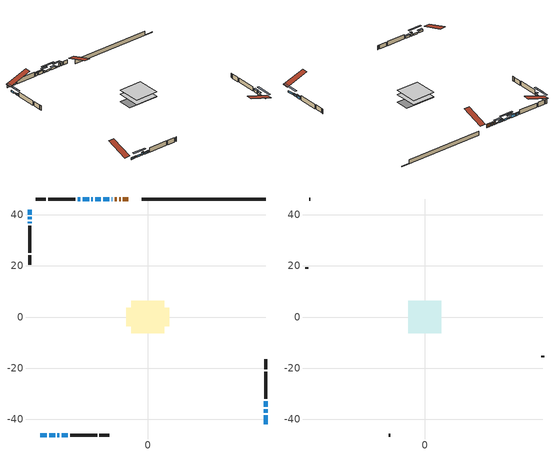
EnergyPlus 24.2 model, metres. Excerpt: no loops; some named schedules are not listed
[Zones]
conditioned space
 floor outside (Floor1 construction): -0.72,-0.72 -0.72,0.72 0.72,0.72 0.72,-0.72 z0.27
 floor outside (Floor2 construction): -2.9,-2.9 -2.9,2.9 2.9,2.9 2.9,-2.9 z0.27
 floor adiabatic (AdiabaticFloorConstruction): -6.38,-6.38 -6.38,6.38 6.38,6.38 6.38,-6.38 z0.27
 floor foundation (Slab1 construction): -8.49,-3.67 -8.49,3.67 8.49,3.67 8.49,-3.67 z-2.01
 wall outside (AdiabaticWallConstruction 1): -7.56,46.21 -9.71,46.21 / -10.63,46.21 -11.21,46.21 / -12.13,46.21 -12.92,46.21 z0.27:2.3
 wall outside (AdiabaticWallConstruction): -13.85,46.21 -14.18,46.21 z0.27:0.91; -15.11,46.21 -17.5,46.21 / -42.01,-46.21 -39.49,-46.21 / -46.21,37.37 -46.21,36.73 / -33.76,-46.21 -31.37,-46.21 z0.27:1.36; -46.21,42.01 -46.21,40.1 / -38.57,-46.21 -36.3,-46.21 / 46.21,-42.01 46.21,-38.43 / -18.43,46.21 -20.56,46.21 z0.27:1.08; -46.21,39.18 -46.21,38.3 z0.27:1.09; -35.38,-46.21 -34.69,-46.21 z0.27:1.97; -21.49,46.21 -22.05,46.21 z0.27:1.19; -22.98,46.21 -25.42,46.21 / 46.21,-35.16 46.21,-32.98 / -26.34,46.21 -27.46,46.21 z0.27:1.82; 46.21,-37.5 46.21,-36.08 z0.27:1.38
 wall outside (Wall1 construction): -28.39,46.21 -39,46.21 / -30.45,-46.21 -19.84,-46.21 / -46.21,35.81 -46.21,25.2 / 46.21,-32.05 46.21,-21.45 z0.27:2.71
 wall outside (Wall2 construction): -39.93,46.21 -43.83,46.21 / -18.91,-46.21 -15.01,-46.21 / -46.21,24.27 -46.21,20.37 / 46.21,-20.52 46.21,-16.62 z0.27:2.71
 wall foundation (FoundationWall1 construction): -2.43,46.21,-2.01 -2.43,46.21,0.27 41.35,46.21,0.27 41.35,46.21,-1.86 46.21,46.21,-1.86 46.21,46.21,-2.01
 window (WindowConstruction 8): -13.85,46.21 -14.18,46.21 z0.27:0.9
 window (WindowConstruction 6): -15.11,46.21 -17.5,46.21 z0.27:1.36
 window (WindowConstruction 7): -42.01,-46.21 -39.5,-46.21 z0.27:1.36
 window (WindowConstruction 11): -46.21,42.01 -46.21,40.11 z0.27:1.08
 window (WindowConstruction 12): -46.21,39.18 -46.21,38.3 z0.27:1.08
 window (WindowConstruction 13): -38.57,-46.21 -36.3,-46.21 z0.27:1.08
 window (WindowConstruction 14): 46.21,-42.01 46.21,-38.43 z0.27:1.08
 window (WindowConstruction 15): -18.43,46.21 -20.56,46.21 z0.27:1.08
 window (WindowConstruction 9): -35.38,-46.21 -34.69,-46.21 z0.27:1.97
 window (WindowConstruction 10): -21.49,46.21 -22.05,46.21 z0.27:1.18
 window (WindowConstruction): -22.98,46.21 -25.41,46.21 z0.27:1.82
 window (WindowConstruction 1): -46.21,37.37 -46.21,36.73 z0.27:1.36
 window (WindowConstruction 2): -33.76,-46.21 -31.37,-46.21 z0.27:1.36
 window (WindowConstruction 3): 46.21,-37.5 46.21,-36.09 z0.27:1.38
 window (WindowConstruction 4): 46.21,-35.16 46.21,-32.98 z0.27:1.82
 window (WindowConstruction 5): -26.34,46.21 -27.46,46.21 z0.27:1.82
 door (Door): -7.56,46.21 -9.71,46.21 z0.27:2.3
 door (Door 1): -10.64,46.21 -11.2,46.21 z0.27:2.3
 door (Door 2): -12.13,46.21 -12.92,46.21 z0.27:2.3
 ceiling adiabatic (AdiabaticFloorConstruction): 6.38,-6.38 6.38,6.38 -6.38,6.38 -6.38,-6.38 z0.27
attic - vented
 floor to conditioned space (Floor3 construction Reversed): -6.38,-6.38 -6.38,6.38 6.38,6.38 6.38,-6.38 z2.71
 wall outside (Wall3 construction): -44.76,46.21 -45.28,46.21 / -14.08,-46.21 -13.55,-46.21 / -46.21,19.44 -46.21,18.91 / 46.21,-15.69 46.21,-15.16 z0.27:2.71
 roof outside (Roof1 construction): -6.63,46.21,2.71 -6.63,33.79,6.85 -3.36,33.79,6.85 -3.36,46.21,2.71; -42.94,-46.21,2.71 -42.94,-33.79,6.85 -46.21,-33.79,6.85 -46.21,-46.21,2.71; -46.21,42.94,2.71 -33.79,42.94,6.85 -33.79,46.21,6.85 -46.21,46.21,2.71; 46.21,-42.94,2.71 33.79,-42.94,6.85 33.79,-46.21,6.85 46.21,-46.21,2.71
shading: -16.2,46.21 -11.83,46.21 -11.83,46.99 -16.2,46.99 z2.92; -17.65,46.21 -14.96,46.21 -14.96,46.97 -17.65,46.97 z1.51; -39.35,-46.21 -42.16,-46.21 -42.16,-46.97 -39.35,-46.97 z1.51; -46.21,37.41 -46.21,44.7 -46.97,44.7 -46.97,37.41 z3.78; -46.21,35.61 -46.21,41.87 -46.97,41.87 -46.97,35.61 z3.78; -33.63,-46.21 -41.25,-46.21 -41.25,-46.97 -33.63,-46.97 z3.76; 46.21,-35.64 46.21,-44.8 46.97,-44.8 46.97,-35.64 z3.87; -23.3,46.21 -15.69,46.21 -15.69,46.97 -23.3,46.97 z3.82; -34.54,-46.21 -35.53,-46.21 -35.53,-46.97 -34.54,-46.97 z2.12; -23.55,46.21 -19.99,46.21 -19.99,46.97 -23.55,46.97 z2.68; -25.56,46.21 -22.83,46.21 -22.83,46.97 -25.56,46.97 z1.97; -46.21,36.59 -46.21,37.52 -46.97,37.52 -46.97,36.59 z1.51; -31.23,-46.21 -33.91,-46.21 -33.91,-46.97 -31.23,-46.97 z1.51; 46.21,-35.94 46.21,-37.65 46.97,-37.65 46.97,-35.94 z1.53; 46.21,-32.83 46.21,-35.31 46.97,-35.31 46.97,-32.83 z1.97; -27.61,46.21 -26.19,46.21 -26.19,46.97 -27.61,46.97 z1.97
[Building]
Building 1: Terrain=Suburbs
[Site:Location]
Medicine Hat RCS_AB: Latitude {deg}=50.03; Longitude {deg}=-110.72; Time Zone {hr}=-7; Elevation {m}=715; Keep Site Location Information=Yes
[Site:GroundTemperature:Shallow]
0.918575, -1.32151, -1.5009, -0.437868, 3.82962, 8.07723, 11.7597, 14.0924, 14.2906, 12.3933, 8.80476, 4.68745
[Site:WaterMainsTemperature]
Calculation Method=Schedule; Temperature Schedule=mains temperature schedule
[Material] Roughness=Rough; Thermal Absorptance=0.9
Name | Thickness {m} | Conductivity {W/m-K} | Density {kg/m3} | Specific Heat {J/kg-K} | Solar Absorptance | Visible Absorptance
asphalt or fiberglass shingles | 0.00635 | 0.162714 | 1121.4 | 1465.45 | 0.4 | 0.4
ceiling loosefill ins | 0.254 | 0.0480833 | 16.02 | 1046.75 | 0.7 | 0.7
ceiling stud and cavity | 0.1397 | 0.172847 | 65.682 | 1177.47 | 0.7 | 0.7
concrete 4.0 in. | 0.1016 | 1.803125 | 2242.8 | 837.4 | 0.7 | 0.7
concrete 8.0 in. | 0.2032 | 1.803125 | 2242.8 | 837.4 | 0.7 | 0.7
door material | 0.04445 | 0.188738 | 512.64 | 1214.23 | 0.7 | 0.7
door material 1 | 0.04445 | 0.053851 | 512.64 | 1214.23 | 0.7 | 0.7
door material 2 | 0.04445 | 0.20624 | 512.64 | 1214.23 | 0.7 | 0.7
exterior vertical ins | 0.0733843 | 0.029427 | 32.04 | 1214.23 | 0.7 | 0.7
floor covering | 0.0127 | 0.0433444 | 54.468 | 1339.84 | 0.6 | 0.6
floor rigid ins; wall rigid ins | 0.051816 | 0.029427 | 32.04 | 1214.23 | 0.7 | 0.7
floor rigid ins 1; wall rigid ins 1 | 0.512978 | 0.029427 | 32.04 | 1214.23 | 0.7 | 0.7
floor stud and cavity | 0.1397 | 0.095335 | 92.3553 | 1139.71 | 0.7 | 0.7
floor stud and cavity 1 | 0.1397 | 0.0974427 | 92.3553 | 1139.71 | 0.7 | 0.7
floor stud and cavity 2 | 0.1397 | 1.75129 | 37.0049 | 1207.88 | 0.7 | 0.7
furniture material conditioned space 1 | 0.1524 | 0.115458 | 640.8 | 1214.23 | 0.6 | 0.6
gypsum board | 0.0127 | 0.160291 | 801 | 837.4 | 0.6 | 0.6
gypsum board 1 | 0.0127 | 0.160291 | 801 | 837.4 | 0.7 | 0.7
osb sheathing 0.5 in. | 0.0127 | 0.115458 | 512.64 | 1214.23 | 0.7 | 0.7
osb sheathing 0.75 in. | 0.01905 | 0.115458 | 512.64 | 1214.23 | 0.7 | 0.7
wall stud and cavity | 0.1397 | 0.426569 | 139.0536 | 1170.24 | 0.7 | 0.7
wall stud and cavity 1 | 0.1397 | 0.402749 | 139.0536 | 1170.24 | 0.7 | 0.7
wall stud and cavity 2 | 0.0889 | 6.9971 | 50.32683 | 1063.81 | 0.6 | 0.6
wall stud and cavity 3 | 0.0889 | 0.380278 | 52.3479 | 1209.89 | 0.7 | 0.7
wall stud and cavity 4 | 0.0889 | 0.391764 | 83.0341 | 1211.67 | 0.7 | 0.7
wood siding | 0.0254 | 0.102417 | 544.68 | 1172.36 | 0.4 | 0.4
wood siding 1 | 0.00254 | 0.102417 | 544.68 | 1172.36 | 0.4 | 0.4
wood siding 2; wood siding 3 | 0.0254 | 0.102417 | 544.68 | 1172.36 | 0.7 | 0.7
[WindowMaterial:SimpleGlazingSystem]
Name | U-Factor {W/m2-K} | Solar Heat Gain Coefficient
WindowMaterial | 2.74645 | 0.66
WindowMaterial 1 | 2.861712 | 0.53
WindowMaterial 10 | 2.66866 | 0.57
WindowMaterial 11 | 2.67491 | 0.49
WindowMaterial 12 | 2.66809 | 0.58
WindowMaterial 13 | 2.66866 | 0.56
WindowMaterial 14 | 2.85831 | 0.57
WindowMaterial 2 | 2.770864 | 0.63
WindowMaterial 3 | 2.79301 | 0.6
WindowMaterial 4 | 2.66355 | 0.7
WindowMaterial 5 | 2.66809 | 0.67
WindowMaterial 6 | 2.76916 | 0.63
WindowMaterial 7 | 3.05533 | 0.51
WindowMaterial 8 | 1.65854 | 0.42
WindowMaterial 9 | 2.87647 | 0.6
[Construction]
AdiabaticFloorConstruction: floor stud and cavity 2, floor rigid ins 1, osb sheathing 0.75 in., floor covering
AdiabaticWallConstruction: wood siding 2, wall rigid ins 1, wall stud and cavity 3, gypsum board
AdiabaticWallConstruction 1: wood siding 3, wall rigid ins 1, wall stud and cavity 3, gypsum board
Door: door material
Door 1: door material 1
Door 2: door material 2
Floor1 construction: floor stud and cavity, floor rigid ins, osb sheathing 0.75 in., floor covering
Floor2 construction: floor stud and cavity 1, floor rigid ins, osb sheathing 0.75 in., floor covering
Floor3 construction Reversed: gypsum board, ceiling stud and cavity, ceiling loosefill ins
FoundationWall1 construction: concrete 8.0 in., gypsum board 1
furniture construction conditioned space 1: furniture material conditioned space 1
PartitionWallConstruction: gypsum board, wall stud and cavity 4, gypsum board
Roof1 construction: asphalt or fiberglass shingles
Slab1 construction: concrete 4.0 in.
Wall1 construction: wood siding, wall rigid ins, osb sheathing 0.5 in., wall stud and cavity, gypsum board
Wall2 construction: wood siding, wall rigid ins, osb sheathing 0.5 in., wall stud and cavity 1, gypsum board
Wall3 construction: wood siding 1, wall stud and cavity 2
WindowConstruction: WindowMaterial
WindowConstruction 1: WindowMaterial 1
WindowConstruction 10: WindowMaterial 9
WindowConstruction 11: WindowMaterial 10
WindowConstruction 12: WindowMaterial 11
WindowConstruction 13: WindowMaterial 12
WindowConstruction 14: WindowMaterial 13
WindowConstruction 15: WindowMaterial 14
WindowConstruction 2; WindowConstruction 6: WindowMaterial 2
WindowConstruction 3: WindowMaterial 3
WindowConstruction 4: WindowMaterial 4
WindowConstruction 5: WindowMaterial 5
WindowConstruction 7: WindowMaterial 6
WindowConstruction 8: WindowMaterial 7
WindowConstruction 9: WindowMaterial 8
[Zone] Multiplier=1; Part of Total Floor Area=Yes
Name | Volume {m3}
attic - vented | 109.247
conditioned space | 723
[Space]
Name | Zone | Volume {m3}
attic - vented 1 | attic - vented | 109.247
conditioned space 1 | conditioned space | 723
[ZoneInfiltration:EffectiveLeakageArea]
infil attic - vented 1: Zone or Space=attic - vented 1; Schedule=Always On Discrete; Effective Air Leakage Area {cm2}=6096.38; Stack Coefficient=0.000457423; Wind Coefficient=1.44504e-05
[ZoneMixing]
whole house fan mix: Zone or Space=attic - vented; Schedule=Always On Continuous; Design Flow Rate Calculation Method=Flow/Zone; Design Flow Rate {m3/s}=0; Source Zone or Space=conditioned space
[SurfaceProperty:ExposedFoundationPerimeter]
Slab1: Exposed Perimeter Calculation Method=TotalExposedPerimeter; Total Exposed Perimeter {m}=48.64
[InternalMass] Zone or ZoneList=conditioned space; Space or SpaceList=conditioned space 1
Name | Construction | Surface Area {m2}
furniture mass conditioned space 1 | furniture construction conditioned space 1 | 129.232
partition wall mass | PartitionWallConstruction | 323.079
[Lights]
interior lighting: Zone or ZoneList or Space or SpaceList=conditioned space 1; Schedule=interior lighting schedule; Design Level Calculation Method=LightingLevel; Lighting Level {W}=343.2; Return Air Fraction=0; Fraction Radiant=0.6; Fraction Visible=0.2; Fraction Replaceable=1
[People]
occupants: Zone or ZoneList or Space or SpaceList=conditioned space 1; Number of People Schedule=occupants schedule; Number of People Calculation Method=People; Number of People=3; Fraction Radiant=0.314171; Sensible Heat Fraction=0.56303; Activity Level Schedule=occupants activity schedule; Carbon Dioxide Generation Rate {m3/s-W}=0; Enable ASHRAE 55 Comfort Warnings=No; Mean Radiant Temperature Calculation Type=EnclosureAveraged
[ElectricEquipment] Zone or ZoneList or Space or SpaceList=conditioned space 1; Design Level Calculation Method=EquipmentLevel
Name | Schedule | Design Level {W} | Fraction Latent | Fraction Radiant | Fraction Lost
clothes dryer | clothes dryer schedule | 140.772 | 0.015 | 0.081 | 0.85
clothes washer | clothes washer schedule | 32.1985 | 0.03 | 0.162 | 0.7
cooking range | cooking range schedule | 215.147 | 0.08 | 0.432 | 0.2
dishwasher | dishwasher schedule | 66.8632 | 0.3 | 0.18 | 0.4
fridge | fridge schedule | 72.9452 | 0 | 0.6 | 0
mech vent house fan | mech vent house fan schedule | 0 | 0 | 0 | 1
mech vent house fan cfis | mech vent house fan cfis schedule | 0 | 0 | 0 | 0
misc plug loads | misc plug loads schedule | 494.7 | 0.045 | 0.513 | 0.1
whole house fan | Always On Discrete | 0 | 0 | 0 | 1
[OtherEquipment] Zone or ZoneList or Space or SpaceList=conditioned space 1; Design Level Calculation Method=EquipmentLevel
Name | Fuel Type | Schedule | Design Level {W} | Fraction Latent | Fraction Radiant | Fraction Lost
clothes dryer 1 | Electricity | clothes dryer schedule | 0 | 0.015 | 0.081 | 0.85
cooking range 1 | Electricity | cooking range schedule | 0 | 0.08 | 0.432 | 0.2
general water use latent | None | general water use schedule | 62.594 | 1 | 0 | 0
general water use sensible | None | general water use schedule | -61.6891 | 0 | 0.6 | 0
mech vent house fan latent load | None | Always On Discrete | 0 | 1 | 0 | 0
mech vent house fan sensible load | None | Always On Discrete | 0 | 0 | 0 | 0
water heater energy adjustment1 | NaturalGas | Always On Discrete | 0.01 | 0 | 0 | 1
[ZoneInfiltration:DesignFlowRate] Zone or ZoneList or Space or SpaceList=conditioned space 1; Schedule=Always On Discrete; Design Flow Rate Calculation Method=Flow/Zone; Design Flow Rate {m3/s}=0
infil flow; natural vent flow; whole house fan flow
[Foundation:Kiva]
Foundation Kiva 1: Initial Indoor Air Temperature {C}=18; Wall Height Above Grade {m}=0.269992; Wall Depth Below Slab {m}=0.2032; Custom Block Material Name 1=exterior vertical ins; Custom Block Depth 1 {m}=2.28; Custom Block X Position 1 {m}=0.2159; Custom Block Z Position 1 {m}=0
[Foundation:Kiva:Settings]
Soil Conductivity {W/m-K}=0.849921; Soil Density {kg/m3}=1842.3; Soil Specific Heat {J/kg-K}=418.7; Ground Solar Absorptivity=0.9; Ground Thermal Absorptivity=0.9; Ground Surface Roughness {m}=0.03; Far-Field Width {m}=40; Deep-Ground Boundary Condition=ZeroFlux; Deep-Ground Depth {m}=40; Minimum Cell Dimension {m}=0.2; Maximum Cell Growth Coefficient=3; Simulation Timestep=Timestep
[Exterior:Lights]
exterior lighting: Schedule=exterior lighting schedule; Design Level {W}=75.6
[Schedule:Constant]
Name | Hourly Value
Always On Continuous; mech vent house fan schedule; mech vent house fan cfis schedule; Always On Discrete | 1
occupants activity schedule | 117.228
fridge schedule | 0
[Schedule:Week:Daily]
interior lighting schedule Week Rule - Jan1-Jan27: interior lighting schedule day, interior lighting schedule day, interior lighting schedule day, interior lighting schedule day, interior lighting schedule day, interior lighting schedule day, interior lighting schedule day, interior lighting schedule default day, interior lighting schedule default day, interior lighting schedule default day, interior lighting schedule default day, interior lighting schedule default day
interior lighting schedule Week Rule - Jan28-Feb3: interior lighting schedule day, interior lighting schedule day, interior lighting schedule day, interior lighting schedule day, interior lighting schedule day 1, interior lighting schedule day 1, interior lighting schedule day 1, interior lighting schedule default day, interior lighting schedule default day, interior lighting schedule default day, interior lighting schedule default day, interior lighting schedule default day
interior lighting schedule Week Rule - Feb4-Feb24: interior lighting schedule day 1, interior lighting schedule day 1, interior lighting schedule day 1, interior lighting schedule day 1, interior lighting schedule day 1, interior lighting schedule day 1, interior lighting schedule day 1, interior lighting schedule default day, interior lighting schedule default day, interior lighting schedule default day, interior lighting schedule default day, interior lighting schedule default day
interior lighting schedule Week Rule - Feb25-Mar3: interior lighting schedule day 1, interior lighting schedule day 1, interior lighting schedule day 1, interior lighting schedule day 1, interior lighting schedule day 2, interior lighting schedule day 2, interior lighting schedule day 2, interior lighting schedule default day, interior lighting schedule default day, interior lighting schedule default day, interior lighting schedule default day, interior lighting schedule default day
interior lighting schedule Week Rule - Mar4-Mar31: interior lighting schedule day 2, interior lighting schedule day 2, interior lighting schedule day 2, interior lighting schedule day 2, interior lighting schedule day 2, interior lighting schedule day 2, interior lighting schedule day 2, interior lighting schedule default day, interior lighting schedule default day, interior lighting schedule default day, interior lighting schedule default day, interior lighting schedule default day
interior lighting schedule Week Rule - Apr1-Apr28: interior lighting schedule day 3, interior lighting schedule day 3, interior lighting schedule day 3, interior lighting schedule day 3, interior lighting schedule day 3, interior lighting schedule day 3, interior lighting schedule day 3, interior lighting schedule default day, interior lighting schedule default day, interior lighting schedule default day, interior lighting schedule default day, interior lighting schedule default day
interior lighting schedule Week Rule - Apr29-May5: interior lighting schedule day 3, interior lighting schedule day 3, interior lighting schedule day 4, interior lighting schedule day 4, interior lighting schedule day 4, interior lighting schedule day 4, interior lighting schedule day 4, interior lighting schedule default day, interior lighting schedule default day, interior lighting schedule default day, interior lighting schedule default day, interior lighting schedule default day
interior lighting schedule Week Rule - May6-May26: interior lighting schedule day 4, interior lighting schedule day 4, interior lighting schedule day 4, interior lighting schedule day 4, interior lighting schedule day 4, interior lighting schedule day 4, interior lighting schedule day 4, interior lighting schedule default day, interior lighting schedule default day, interior lighting schedule default day, interior lighting schedule default day, interior lighting schedule default day
interior lighting schedule Week Rule - May27-Jun2: interior lighting schedule day 4, interior lighting schedule day 4, interior lighting schedule day 4, interior lighting schedule day 4, interior lighting schedule day 4, interior lighting schedule day 5, interior lighting schedule day 5, interior lighting schedule default day, interior lighting schedule default day, interior lighting schedule default day, interior lighting schedule default day, interior lighting schedule default day
interior lighting schedule Week Rule - Jun3-Jun30: interior lighting schedule day 5, interior lighting schedule day 5, interior lighting schedule day 5, interior lighting schedule day 5, interior lighting schedule day 5, interior lighting schedule day 5, interior lighting schedule day 5, interior lighting schedule default day, interior lighting schedule default day, interior lighting schedule default day, interior lighting schedule default day, interior lighting schedule default day
interior lighting schedule Week Rule - Jul1-Jul28: interior lighting schedule day 6, interior lighting schedule day 6, interior lighting schedule day 6, interior lighting schedule day 6, interior lighting schedule day 6, interior lighting schedule day 6, interior lighting schedule day 6, interior lighting schedule default day, interior lighting schedule default day, interior lighting schedule default day, interior lighting schedule default day, interior lighting schedule default day
interior lighting schedule Week Rule - Jul29-Aug4: interior lighting schedule day 6, interior lighting schedule day 6, interior lighting schedule day 6, interior lighting schedule day 7, interior lighting schedule day 7, interior lighting schedule day 7, interior lighting schedule day 7, interior lighting schedule default day, interior lighting schedule default day, interior lighting schedule default day, interior lighting schedule default day, interior lighting schedule default day
interior lighting schedule Week Rule - Aug5-Aug25: interior lighting schedule day 7, interior lighting schedule day 7, interior lighting schedule day 7, interior lighting schedule day 7, interior lighting schedule day 7, interior lighting schedule day 7, interior lighting schedule day 7, interior lighting schedule default day, interior lighting schedule default day, interior lighting schedule default day, interior lighting schedule default day, interior lighting schedule default day
interior lighting schedule Week Rule - Aug26-Sep1: interior lighting schedule day 7, interior lighting schedule day 7, interior lighting schedule day 7, interior lighting schedule day 7, interior lighting schedule day 7, interior lighting schedule day 7, interior lighting schedule day 8, interior lighting schedule default day, interior lighting schedule default day, interior lighting schedule default day, interior lighting schedule default day, interior lighting schedule default day
interior lighting schedule Week Rule - Sep2-Sep29: interior lighting schedule day 8, interior lighting schedule day 8, interior lighting schedule day 8, interior lighting schedule day 8, interior lighting schedule day 8, interior lighting schedule day 8, interior lighting schedule day 8, interior lighting schedule default day, interior lighting schedule default day, interior lighting schedule default day, interior lighting schedule default day, interior lighting schedule default day
interior lighting schedule Week Rule - Sep30-Oct6: interior lighting schedule day 8, interior lighting schedule day 9, interior lighting schedule day 9, interior lighting schedule day 9, interior lighting schedule day 9, interior lighting schedule day 9, interior lighting schedule day 9, interior lighting schedule default day, interior lighting schedule default day, interior lighting schedule default day, interior lighting schedule default day, interior lighting schedule default day
interior lighting schedule Week Rule - Oct7-Oct27: interior lighting schedule day 9, interior lighting schedule day 9, interior lighting schedule day 9, interior lighting schedule day 9, interior lighting schedule day 9, interior lighting schedule day 9, interior lighting schedule day 9, interior lighting schedule default day, interior lighting schedule default day, interior lighting schedule default day, interior lighting schedule default day, interior lighting schedule default day
interior lighting schedule Week Rule - Oct28-Nov3: interior lighting schedule day 9, interior lighting schedule day 9, interior lighting schedule day 9, interior lighting schedule day 9, interior lighting schedule day 10, interior lighting schedule day 10, interior lighting schedule day 10, interior lighting schedule default day, interior lighting schedule default day, interior lighting schedule default day, interior lighting schedule default day, interior lighting schedule default day
interior lighting schedule Week Rule - Nov4-Nov24: interior lighting schedule day 10, interior lighting schedule day 10, interior lighting schedule day 10, interior lighting schedule day 10, interior lighting schedule day 10, interior lighting schedule day 10, interior lighting schedule day 10, interior lighting schedule default day, interior lighting schedule default day, interior lighting schedule default day, interior lighting schedule default day, interior lighting schedule default day
interior lighting schedule Week Rule - Nov25-Dec1: interior lighting schedule day 10, interior lighting schedule day 10, interior lighting schedule day 10, interior lighting schedule day 10, interior lighting schedule day 10, interior lighting schedule day 10, interior lighting schedule day 11, interior lighting schedule default day, interior lighting schedule default day, interior lighting schedule default day, interior lighting schedule default day, interior lighting schedule default day
interior lighting schedule Week Rule - Dec2-Dec31: interior lighting schedule day 11, interior lighting schedule day 11, interior lighting schedule day 11, interior lighting schedule day 11, interior lighting schedule day 11, interior lighting schedule day 11, interior lighting schedule day 11, interior lighting schedule default day, interior lighting schedule default day, interior lighting schedule default day, interior lighting schedule default day, interior lighting schedule default day
occupants schedule Week Rule - Jan1-Dec31: occupants schedule day, occupants schedule day, occupants schedule day, occupants schedule day, occupants schedule day, occupants schedule day, occupants schedule day, occupants schedule default day, occupants schedule default day, occupants schedule default day, occupants schedule default day, occupants schedule default day
clothes dryer schedule Week Rule - Jan1-Dec31: clothes dryer schedule day, clothes dryer schedule day, clothes dryer schedule day, clothes dryer schedule day, clothes dryer schedule day, clothes dryer schedule day, clothes dryer schedule day, clothes dryer schedule default day, clothes dryer schedule default day, clothes dryer schedule default day, clothes dryer schedule default day, clothes dryer schedule default day
clothes washer schedule Week Rule - Jan1-Dec31: clothes washer schedule day, clothes washer schedule day, clothes washer schedule day, clothes washer schedule day, clothes washer schedule day, clothes washer schedule day, clothes washer schedule day, clothes washer schedule default day, clothes washer schedule default day, clothes washer schedule default day, clothes washer schedule default day, clothes washer schedule default day
cooking range schedule Week Rule - Jan1-Dec31: cooking range schedule day, cooking range schedule day, cooking range schedule day, cooking range schedule day, cooking range schedule day, cooking range schedule day, cooking range schedule day, cooking range schedule default day, cooking range schedule default day, cooking range schedule default day, cooking range schedule default day, cooking range schedule default day
dishwasher schedule Week Rule - Jan1-Dec31: dishwasher schedule day, dishwasher schedule day, dishwasher schedule day, dishwasher schedule day, dishwasher schedule day, dishwasher schedule day, dishwasher schedule day, dishwasher schedule default day, dishwasher schedule default day, dishwasher schedule default day, dishwasher schedule default day, dishwasher schedule default day
misc plug loads schedule Week Rule - Jan1-Dec31: misc plug loads schedule day, misc plug loads schedule day, misc plug loads schedule day, misc plug loads schedule day, misc plug loads schedule day, misc plug loads schedule day, misc plug loads schedule day, misc plug loads schedule default day, misc plug loads schedule default day, misc plug loads schedule default day, misc plug loads schedule default day, misc plug loads schedule default day
general water use schedule Week Rule - Jan1-Dec31: general water use schedule day, general water use schedule day, general water use schedule day, general water use schedule day, general water use schedule day, general water use schedule day, general water use schedule day, general water use schedule default day, general water use schedule default day, general water use schedule default day, general water use schedule default day, general water use schedule default day
exterior lighting schedule Week Rule - Jan1-Jan27: exterior lighting schedule day, exterior lighting schedule day, exterior lighting schedule day, exterior lighting schedule day, exterior lighting schedule day, exterior lighting schedule day, exterior lighting schedule day, exterior lighting schedule default day, exterior lighting schedule default day, exterior lighting schedule default day, exterior lighting schedule default day, exterior lighting schedule default day
exterior lighting schedule Week Rule - Jan28-Feb3: exterior lighting schedule day, exterior lighting schedule day, exterior lighting schedule day, exterior lighting schedule day, exterior lighting schedule day 1, exterior lighting schedule day 1, exterior lighting schedule day 1, exterior lighting schedule default day, exterior lighting schedule default day, exterior lighting schedule default day, exterior lighting schedule default day, exterior lighting schedule default day
exterior lighting schedule Week Rule - Feb4-Feb24: exterior lighting schedule day 1, exterior lighting schedule day 1, exterior lighting schedule day 1, exterior lighting schedule day 1, exterior lighting schedule day 1, exterior lighting schedule day 1, exterior lighting schedule day 1, exterior lighting schedule default day, exterior lighting schedule default day, exterior lighting schedule default day, exterior lighting schedule default day, exterior lighting schedule default day
exterior lighting schedule Week Rule - Feb25-Mar3: exterior lighting schedule day 1, exterior lighting schedule day 1, exterior lighting schedule day 1, exterior lighting schedule day 1, exterior lighting schedule day 2, exterior lighting schedule day 2, exterior lighting schedule day 2, exterior lighting schedule default day, exterior lighting schedule default day, exterior lighting schedule default day, exterior lighting schedule default day, exterior lighting schedule default day
exterior lighting schedule Week Rule - Mar4-Mar31: exterior lighting schedule day 2, exterior lighting schedule day 2, exterior lighting schedule day 2, exterior lighting schedule day 2, exterior lighting schedule day 2, exterior lighting schedule day 2, exterior lighting schedule day 2, exterior lighting schedule default day, exterior lighting schedule default day, exterior lighting schedule default day, exterior lighting schedule default day, exterior lighting schedule default day
exterior lighting schedule Week Rule - Apr1-Apr28: exterior lighting schedule day 3, exterior lighting schedule day 3, exterior lighting schedule day 3, exterior lighting schedule day 3, exterior lighting schedule day 3, exterior lighting schedule day 3, exterior lighting schedule day 3, exterior lighting schedule default day, exterior lighting schedule default day, exterior lighting schedule default day, exterior lighting schedule default day, exterior lighting schedule default day
exterior lighting schedule Week Rule - Apr29-May5: exterior lighting schedule day 3, exterior lighting schedule day 3, exterior lighting schedule day 4, exterior lighting schedule day 4, exterior lighting schedule day 4, exterior lighting schedule day 4, exterior lighting schedule day 4, exterior lighting schedule default day, exterior lighting schedule default day, exterior lighting schedule default day, exterior lighting schedule default day, exterior lighting schedule default day
exterior lighting schedule Week Rule - May6-May26: exterior lighting schedule day 4, exterior lighting schedule day 4, exterior lighting schedule day 4, exterior lighting schedule day 4, exterior lighting schedule day 4, exterior lighting schedule day 4, exterior lighting schedule day 4, exterior lighting schedule default day, exterior lighting schedule default day, exterior lighting schedule default day, exterior lighting schedule default day, exterior lighting schedule default day
exterior lighting schedule Week Rule - May27-Jun2: exterior lighting schedule day 4, exterior lighting schedule day 4, exterior lighting schedule day 4, exterior lighting schedule day 4, exterior lighting schedule day 4, exterior lighting schedule day 5, exterior lighting schedule day 5, exterior lighting schedule default day, exterior lighting schedule default day, exterior lighting schedule default day, exterior lighting schedule default day, exterior lighting schedule default day
exterior lighting schedule Week Rule - Jun3-Jun30: exterior lighting schedule day 5, exterior lighting schedule day 5, exterior lighting schedule day 5, exterior lighting schedule day 5, exterior lighting schedule day 5, exterior lighting schedule day 5, exterior lighting schedule day 5, exterior lighting schedule default day, exterior lighting schedule default day, exterior lighting schedule default day, exterior lighting schedule default day, exterior lighting schedule default day
exterior lighting schedule Week Rule - Jul1-Jul28: exterior lighting schedule day 6, exterior lighting schedule day 6, exterior lighting schedule day 6, exterior lighting schedule day 6, exterior lighting schedule day 6, exterior lighting schedule day 6, exterior lighting schedule day 6, exterior lighting schedule default day, exterior lighting schedule default day, exterior lighting schedule default day, exterior lighting schedule default day, exterior lighting schedule default day
exterior lighting schedule Week Rule - Jul29-Aug4: exterior lighting schedule day 6, exterior lighting schedule day 6, exterior lighting schedule day 6, exterior lighting schedule day 7, exterior lighting schedule day 7, exterior lighting schedule day 7, exterior lighting schedule day 7, exterior lighting schedule default day, exterior lighting schedule default day, exterior lighting schedule default day, exterior lighting schedule default day, exterior lighting schedule default day
exterior lighting schedule Week Rule - Aug5-Aug25: exterior lighting schedule day 7, exterior lighting schedule day 7, exterior lighting schedule day 7, exterior lighting schedule day 7, exterior lighting schedule day 7, exterior lighting schedule day 7, exterior lighting schedule day 7, exterior lighting schedule default day, exterior lighting schedule default day, exterior lighting schedule default day, exterior lighting schedule default day, exterior lighting schedule default day
exterior lighting schedule Week Rule - Aug26-Sep1: exterior lighting schedule day 7, exterior lighting schedule day 7, exterior lighting schedule day 7, exterior lighting schedule day 7, exterior lighting schedule day 7, exterior lighting schedule day 7, exterior lighting schedule day 8, exterior lighting schedule default day, exterior lighting schedule default day, exterior lighting schedule default day, exterior lighting schedule default day, exterior lighting schedule default day
exterior lighting schedule Week Rule - Sep2-Sep29: exterior lighting schedule day 8, exterior lighting schedule day 8, exterior lighting schedule day 8, exterior lighting schedule day 8, exterior lighting schedule day 8, exterior lighting schedule day 8, exterior lighting schedule day 8, exterior lighting schedule default day, exterior lighting schedule default day, exterior lighting schedule default day, exterior lighting schedule default day, exterior lighting schedule default day
exterior lighting schedule Week Rule - Sep30-Oct6: exterior lighting schedule day 8, exterior lighting schedule day 9, exterior lighting schedule day 9, exterior lighting schedule day 9, exterior lighting schedule day 9, exterior lighting schedule day 9, exterior lighting schedule day 9, exterior lighting schedule default day, exterior lighting schedule default day, exterior lighting schedule default day, exterior lighting schedule default day, exterior lighting schedule default day
exterior lighting schedule Week Rule - Oct7-Oct27: exterior lighting schedule day 9, exterior lighting schedule day 9, exterior lighting schedule day 9, exterior lighting schedule day 9, exterior lighting schedule day 9, exterior lighting schedule day 9, exterior lighting schedule day 9, exterior lighting schedule default day, exterior lighting schedule default day, exterior lighting schedule default day, exterior lighting schedule default day, exterior lighting schedule default day
exterior lighting schedule Week Rule - Oct28-Nov3: exterior lighting schedule day 9, exterior lighting schedule day 9, exterior lighting schedule day 9, exterior lighting schedule day 9, exterior lighting schedule day 10, exterior lighting schedule day 10, exterior lighting schedule day 10, exterior lighting schedule default day, exterior lighting schedule default day, exterior lighting schedule default day, exterior lighting schedule default day, exterior lighting schedule default day
[Schedule:Year]
interior lighting schedule: interior lighting schedule Week Rule - Jan1-Jan27, 1, 1, 1, 27, interior lighting schedule Week Rule - Jan28-Feb3, 1, 28, 2, 3, interior lighting schedule Week Rule - Feb4-Feb24, 2, 4, 2, 24, interior lighting schedule Week Rule - Feb25-Mar3, 2, 25, 3, 3, interior lighting schedule Week Rule - Mar4-Mar31, 3, 4, 3, 31, interior lighting schedule Week Rule - Apr1-Apr28, 4, 1, 4, 28, interior lighting schedule Week Rule - Apr29-May5, 4, 29, 5, 5, interior lighting schedule Week Rule - May6-May26, 5, 6, 5, 26, interior lighting schedule Week Rule - May27-Jun2, 5, 27, 6, 2, interior lighting schedule Week Rule - Jun3-Jun30, 6, 3, 6, 30, interior lighting schedule Week Rule - Jul1-Jul28, 7, 1, 7, 28, interior lighting schedule Week Rule - Jul29-Aug4, 7, 29, 8, 4, interior lighting schedule Week Rule - Aug5-Aug25, 8, 5, 8, 25, interior lighting schedule Week Rule - Aug26-Sep1, 8, 26, 9, 1, interior lighting schedule Week Rule - Sep2-Sep29, 9, 2, 9, 29, interior lighting schedule Week Rule - Sep30-Oct6, 9, 30, 10, 6, interior lighting schedule Week Rule - Oct7-Oct27, 10, 7, 10, 27, interior lighting schedule Week Rule - Oct28-Nov3, 10, 28, 11, 3, interior lighting schedule Week Rule - Nov4-Nov24, 11, 4, 11, 24, interior lighting schedule Week Rule - Nov25-Dec1, 11, 25, 12, 1, interior lighting schedule Week Rule - Dec2-Dec31, 12, 2, 12, 31
occupants schedule: occupants schedule Week Rule - Jan1-Dec31, 1, 1, 12, 31
clothes dryer schedule: clothes dryer schedule Week Rule - Jan1-Dec31, 1, 1, 12, 31
clothes washer schedule: clothes washer schedule Week Rule - Jan1-Dec31, 1, 1, 12, 31
cooking range schedule: cooking range schedule Week Rule - Jan1-Dec31, 1, 1, 12, 31
dishwasher schedule: dishwasher schedule Week Rule - Jan1-Dec31, 1, 1, 12, 31
misc plug loads schedule: misc plug loads schedule Week Rule - Jan1-Dec31, 1, 1, 12, 31
general water use schedule: general water use schedule Week Rule - Jan1-Dec31, 1, 1, 12, 31
exterior lighting schedule: exterior lighting schedule Week Rule - Jan1-Jan27, 1, 1, 1, 27, exterior lighting schedule Week Rule - Jan28-Feb3, 1, 28, 2, 3, exterior lighting schedule Week Rule - Feb4-Feb24, 2, 4, 2, 24, exterior lighting schedule Week Rule - Feb25-Mar3, 2, 25, 3, 3, exterior lighting schedule Week Rule - Mar4-Mar31, 3, 4, 3, 31, exterior lighting schedule Week Rule - Apr1-Apr28, 4, 1, 4, 28, exterior lighting schedule Week Rule - Apr29-May5, 4, 29, 5, 5, exterior lighting schedule Week Rule - May6-May26, 5, 6, 5, 26, exterior lighting schedule Week Rule - May27-Jun2, 5, 27, 6, 2, exterior lighting schedule Week Rule - Jun3-Jun30, 6, 3, 6, 30, exterior lighting schedule Week Rule - Jul1-Jul28, 7, 1, 7, 28, exterior lighting schedule Week Rule - Jul29-Aug4, 7, 29, 8, 4, exterior lighting schedule Week Rule - Aug5-Aug25, 8, 5, 8, 25, exterior lighting schedule Week Rule - Aug26-Sep1, 8, 26, 9, 1, exterior lighting schedule Week Rule - Sep2-Sep29, 9, 2, 9, 29, exterior lighting schedule Week Rule - Sep30-Oct6, 9, 30, 10, 6, exterior lighting schedule Week Rule - Oct7-Oct27, 10, 7, 10, 27, exterior lighting schedule Week Rule - Oct28-Nov3, 10, 28, 11, 3, exterior lighting schedule Week Rule - Nov4-Nov24, 11, 4, 11, 24, exterior lighting schedule Week Rule - Nov25-Dec1, 11, 25, 12, 1, exterior lighting schedule Week Rule - Dec2-Dec31, 12, 2, 12, 31
[Schedule:Compact]
mains temperature schedule: Through: 01/01, For: AllDays, Until: 24:00, 5.80444, Through: 01/02, For: AllDays, Until: 24:00, 5.73056, Through: 01/03, For: AllDays, Until: 24:00, 5.65722, Through: 01/04, For: AllDays, Until: 24:00, 5.58556, Through: 01/05, For: AllDays, Until: 24:00, 5.515, Through: 01/06, For: AllDays, Until: 24:00, 5.44556, Through: 01/07, For: AllDays, Until: 24:00, 5.37722, Through: 01/08, For: AllDays, Until: 24:00, 5.31056, Through: 01/09, For: AllDays, Until: 24:00, 5.24444, Through: 01/10, For: AllDays, Until: 24:00, 5.18, Through: 01/11, For: AllDays, Until: 24:00, 5.11722, Through: 01/12, For: AllDays, Until: 24:00, 5.055, Through: 01/13, For: AllDays, Until: 24:00, 4.99444, Through: 01/14, For: AllDays, Until: 24:00, 4.93556, Through: 01/15, For: AllDays, Until: 24:00, 4.87778, Through: 01/16, For: AllDays, Until: 24:00, 4.82111, Through: 01/17, For: AllDays, Until: 24:00, 4.76611, Through: 01/18, For: AllDays, Until: 24:00, 4.71278, Through: 01/19, For: AllDays, Until: 24:00, 4.66056, Through: 01/20, For: AllDays, Until: 24:00, 4.61, Through: 01/21, For: AllDays, Until: 24:00, 4.56056, Through: 01/22, For: AllDays, Until: 24:00, 4.51278, Through: 01/23, For: AllDays, Until: 24:00, 4.46667, Through: 01/24, For: AllDays, Until: 24:00, 4.42222, Through: 01/25, For: AllDays, Until: 24:00, 4.37889, Through: 01/26, For: AllDays, Until: 24:00, 4.33722, Through: 01/27, For: AllDays, Until: 24:00, 4.29722, Through: 01/28, For: AllDays, Until: 24:00, 4.25833, Through: 01/29, For: AllDays, Until: 24:00, 4.22167, Through: 01/30, For: AllDays, Until: 24:00, 4.18611, Through: 01/31, For: AllDays, Until: 24:00, 4.15222, Through: 02/01, For: AllDays, Until: 24:00, 4.12, Through: 02/02, For: AllDays, Until: 24:00, 4.08944, Through: 02/03, For: AllDays, Until: 24:00, 4.06056, Through: 02/04, For: AllDays, Until: 24:00, 4.03333, Through: 02/05, For: AllDays, Until: 24:00, 4.00778, Through: 02/06, For: AllDays, Until: 24:00, 3.98333, Through: 02/07, For: AllDays, Until: 24:00, 3.96111, Through: 02/08, For: AllDays, Until: 24:00, 3.94056, Through: 02/09, For: AllDays, Until: 24:00, 3.92167, Through: 02/10, For: AllDays, Until: 24:00, 3.90389, Through: 02/11, For: AllDays, Until: 24:00, 3.88833, Through: 02/12, For: AllDays, Until: 24:00, 3.87444, Through: 02/13, For: AllDays, Until: 24:00, 3.86167, Through: 02/14, For: AllDays, Until: 24:00, 3.85111, Through: 02/15, For: AllDays, Until: 24:00, 3.84222, Through: 02/16, For: AllDays, Until: 24:00, 3.835, Through: 02/17, For: AllDays, Until: 24:00, 3.82944, Through: 02/18, For: AllDays, Until: 24:00, 3.82556, Through: 02/19, For: AllDays, Until: 24:00, 3.82333, Through: 02/20, For: AllDays, Until: 24:00, 3.82278, Through: 02/21, For: AllDays, Until: 24:00, 3.82389, Through: 02/22, For: AllDays, Until: 24:00, 3.82722, Through: 02/23, For: AllDays, Until: 24:00, 3.83167, Through: 02/24, For: AllDays, Until: 24:00, 3.83778, Through: 02/25, For: AllDays, Until: 24:00, 3.84611, Through: 02/26, For: AllDays, Until: 24:00, 3.85556, Through: 02/27, For: AllDays, Until: 24:00, 3.86722, Through: 02/28, For: AllDays, Until: 24:00, 3.88, Through: 03/01, For: AllDays, Until: 24:00, 3.895, Through: 03/02, For: AllDays, Until: 24:00, 3.91167, Through: 03/03, For: AllDays, Until: 24:00, 3.92944, Through: 03/04, For: AllDays, Until: 24:00, 3.94944, Through: 03/05, For: AllDays, Until: 24:00, 3.97056, Through: 03/06, For: AllDays, Until: 24:00, 3.99389, Through: 03/07, For: AllDays, Until: 24:00, 4.01889, Through: 03/08, For: AllDays, Until: 24:00, 4.045, Through: 03/09, For: AllDays, Until: 24:00, 4.07333, Through: 03/10, For: AllDays, Until: 24:00, 4.10278, Through: 03/11, For: AllDays, Until: 24:00, 4.13389, Through: 03/12, For: AllDays, Until: 24:00, 4.16722, Through: 03/13, For: AllDays, Until: 24:00, 4.20167, Through: 03/14, For: AllDays, Until: 24:00, 4.23778, Through: 03/15, For: AllDays, Until: 24:00, 4.27556, Through: 03/16, For: AllDays, Until: 24:00, 4.31444, Through: 03/17, For: AllDays, Until: 24:00, 4.35556, Through: 03/18, For: AllDays, Until: 24:00, 4.39778, Through: 03/19, For: AllDays, Until: 24:00, 4.44167, Through: 03/20, For: AllDays, Until: 24:00, 4.48667, Through: 03/21, For: AllDays, Until: 24:00, 4.53389, Through: 03/22, For: AllDays, Until: 24:00, 4.58222, Through: 03/23, For: AllDays, Until: 24:00, 4.63222, Through: 03/24, For: AllDays, Until: 24:00, 4.68333, Through: 03/25, For: AllDays, Until: 24:00, 4.73611, Through: 03/26, For: AllDays, Until: 24:00, 4.79, Through: 03/27, For: AllDays, Until: 24:00, 4.84611, Through: 03/28, For: AllDays, Until: 24:00, 4.90278, Through: 03/29, For: AllDays, Until: 24:00, 4.96111, Through: 03/30, For: AllDays, Until: 24:00, 5.02111, Through: 03/31, For: AllDays, Until: 24:00, 5.08222, Through: 04/01, For: AllDays, Until: 24:00, 5.14444, Through: 04/02, For: AllDays, Until: 24:00, 5.20833, Through: 04/03, For: AllDays, Until: 24:00, 5.27333, Through: 04/04, For: AllDays, Until: 24:00, 5.33944, Through: 04/05, For: AllDays, Until: 24:00, 5.40722, Through: 04/06, For: AllDays, Until: 24:00, 5.47611, Through: 04/07, For: AllDays, Until: 24:00, 5.54556, Through: 04/08, For: AllDays, Until: 24:00, 5.61722, Through: 04/09, For: AllDays, Until: 24:00, 5.68944, Through: 04/10, For: AllDays, Until: 24:00, 5.76278, Through: 04/11, For: AllDays, Until: 24:00, 5.83722, Through: 04/12, For: AllDays, Until: 24:00, 5.91333, Through: 04/13, For: AllDays, Until: 24:00, 5.99, Through: 04/14, For: AllDays, Until: 24:00, 6.06778, Through: 04/15, For: AllDays, Until: 24:00, 6.14667, Through: 04/16, For: AllDays, Until: 24:00, 6.22667, Through: 04/17, For: AllDays, Until: 24:00, 6.30778, Through: 04/18, For: AllDays, Until: 24:00, 6.38944, Through: 04/19, For: AllDays, Until: 24:00, 6.47222, Through: 04/20, For: AllDays, Until: 24:00, 6.55611, Through: 04/21, For: AllDays, Until: 24:00, 6.64056, Through: 04/22, For: AllDays, Until: 24:00, 6.72611, Through: 04/23, For: AllDays, Until: 24:00, 6.81222, Through: 04/24, For: AllDays, Until: 24:00, 6.89944, Through: 04/25, For: AllDays, Until: 24:00, 6.98722, Through: 04/26, For: AllDays, Until: 24:00, 7.07611, Through: 04/27, For: AllDays, Until: 24:00, 7.16556, Through: 04/28, For: AllDays, Until: 24:00, 7.25556, Through: 04/29, For: AllDays, Until: 24:00, 7.34667, Through: 04/30, For: AllDays, Until: 24:00, 7.43778, Through: 05/01, For: AllDays, Until: 24:00, 7.53, Through: 05/02, For: AllDays, Until: 24:00, 7.62278, Through: 05/03, For: AllDays, Until: 24:00, 7.71611, Through: 05/04, For: AllDays, Until: 24:00, 7.81, Through: 05/05, For: AllDays, Until: 24:00, 7.90444, Through: 05/06, For: AllDays, Until: 24:00, 7.99944, Through: 05/07, For: AllDays, Until: 24:00, 8.09444, Through: 05/08, For: AllDays, Until: 24:00, 8.19, Through: 05/09, For: AllDays, Until: 24:00, 8.28667, Through: 05/10, For: AllDays, Until: 24:00, 8.38278, Through: 05/11, For: AllDays, Until: 24:00, 8.48, Through: 05/12, For: AllDays, Until: 24:00, 8.57722, Through: 05/13, For: AllDays, Until: 24:00, 8.67444, Through: 05/14, For: AllDays, Until: 24:00, 8.77222, Through: 05/15, For: AllDays, Until: 24:00, 8.87056, Through: 05/16, For: AllDays, Until: 24:00, 8.96833, Through: 05/17, For: AllDays, Until: 24:00, 9.06667, Through: 05/18, For: AllDays, Until: 24:00, 9.16556, Through: 05/19, For: AllDays, Until: 24:00, 9.26389, Through: 05/20, For: AllDays, Until: 24:00, 9.36278, Through: 05/21, For: AllDays, Until: 24:00, 9.46167, Through: 05/22, For: AllDays, Until: 24:00, 9.56056, Through: 05/23, For: AllDays, Until: 24:00, 9.65944, Through: 05/24, For: AllDays, Until: 24:00, 9.75833, Through: 05/25, For: AllDays, Until: 24:00, 9.85667, Through: 05/26, For: AllDays, Until: 24:00, 9.95556, Through: 05/27, For: AllDays, Until: 24:00, 10.0539, Through: 05/28, For: AllDays, Until: 24:00, 10.1528, Through: 05/29, For: AllDays, Until: 24:00, 10.2506, Through: 05/30, For: AllDays, Until: 24:00, 10.3489, Through: 05/31, For: AllDays, Until: 24:00, 10.4467, Through: 06/01, For: AllDays, Until: 24:00, 10.5439, Through: 06/02, For: AllDays, Until: 24:00, 10.6411, Through: 06/03, For: AllDays, Until: 24:00, 10.7383, Through: 06/04, For: AllDays, Until: 24:00, 10.835, Through: 06/05, For: AllDays, Until: 24:00, 10.9311, Through: 06/06, For: AllDays, Until: 24:00, 11.0267, Through: 06/07, For: AllDays, Until: 24:00, 11.1222, Through: 06/08, For: AllDays, Until: 24:00, 11.2172, Through: 06/09, For: AllDays, Until: 24:00, 11.3117, Through: 06/10, For: AllDays, Until: 24:00, 11.4056, Through: 06/11, For: AllDays, Until: 24:00, 11.4989, Through: 06/12, For: AllDays, Until: 24:00, 11.5917, Through: 06/13, For: AllDays, Until: 24:00, 11.6839, Through: 06/14, For: AllDays, Until: 24:00, 11.7756, Through: 06/15, For: AllDays, Until: 24:00, 11.8661, Through: 06/16, For: AllDays, Until: 24:00, 11.9567, Through: 06/17, For: AllDays, Until: 24:00, 12.0461, Through: 06/18, For: AllDays, Until: 24:00, 12.135, Through: 06/19, For: AllDays, Until: 24:00, 12.2228, Through: 06/20, For: AllDays, Until: 24:00, 12.31, Through: 06/21, For: AllDays, Until: 24:00, 12.3967, Through: 06/22, For: AllDays, Until: 24:00, 12.4822, Through: 06/23, For: AllDays, Until: 24:00, 12.5667, Through: 06/24, For: AllDays, Until: 24:00, 12.6506, Through: 06/25, For: AllDays, Until: 24:00, 12.7333, Through: 06/26, For: AllDays, Until: 24:00, 12.8156, Through: 06/27, For: AllDays, Until: 24:00, 12.8967, Through: 06/28, For: AllDays, Until: 24:00, 12.9767, Through: 06/29, For: AllDays, Until: 24:00, 13.0556, Through: 06/30, For: AllDays, Until: 24:00, 13.1333, Through: 07/01, For: AllDays, Until: 24:00, 13.2106, Through: 07/02, For: AllDays, Until: 24:00, 13.2861, Through: 07/03, For: AllDays, Until: 24:00, 13.3611, Through: 07/04, For: AllDays, Until: 24:00, 13.4344, Through: 07/05, For: AllDays, Until: 24:00, 13.5072, Through: 07/06, For: AllDays, Until: 24:00, 13.5783, Through: 07/07, For: AllDays, Until: 24:00, 13.6483, Through: 07/08, For: AllDays, Until: 24:00, 13.7178, Through: 07/09, For: AllDays, Until: 24:00, 13.785, Through: 07/10, For: AllDays, Until: 24:00, 13.8517, Through: 07/11, For: AllDays, Until: 24:00, 13.9167, Through: 07/12, For: AllDays, Until: 24:00, 13.9806, Through: 07/13, For: AllDays, Until: 24:00, 14.0433, Through: 07/14, For: AllDays, Until: 24:00, 14.1044, Through: 07/15, For: AllDays, Until: 24:00, 14.1644, Through: 07/16, For: AllDays, Until: 24:00, 14.2228, Through: 07/17, For: AllDays, Until: 24:00, 14.28, Through: 07/18, For: AllDays, Until: 24:00, 14.3361, Through: 07/19, For: AllDays, Until: 24:00, 14.39, Through: 07/20, For: AllDays, Until: 24:00, 14.4433, Through: 07/21, For: AllDays, Until: 24:00, 14.4944, Through: 07/22, For: AllDays, Until: 24:00, 14.5444, Through: 07/23, For: AllDays, Until: 24:00, 14.5933, Through: 07/24, For: AllDays, Until: 24:00, 14.6406, Through: 07/25, For: AllDays, Until: 24:00, 14.6861, Through: 07/26, For: AllDays, Until: 24:00, 14.73, Through: 07/27, For: AllDays, Until: 24:00, 14.7722, Through: 07/28, For: AllDays, Until: 24:00, 14.8133, Through: 07/29, For: AllDays, Until: 24:00, 14.8528, Through: 07/30, For: AllDays, Until: 24:00, 14.8906, Through: 07/31, For: AllDays, Until: 24:00, 14.9267, Through: 08/01, For: AllDays, Until: 24:00, 14.9617, Through: 08/02, For: AllDays, Until: 24:00, 14.9944, Through: 08/03, For: AllDays, Until: 24:00, 15.0261, Through: 08/04, For: AllDays, Until: 24:00, 15.0561, Through: 08/05, For: AllDays, Until: 24:00, 15.0844, Through: 08/06, For: AllDays, Until: 24:00, 15.1111, Through: 08/07, For: AllDays, Until: 24:00, 15.1356, Through: 08/08, For: AllDays, Until: 24:00, 15.1589, Through: 08/09, For: AllDays, Until: 24:00, 15.1806, Through: 08/10, For: AllDays, Until: 24:00, 15.2006, Through: 08/11, For: AllDays, Until: 24:00, 15.2189, Through: 08/12, For: AllDays, Until: 24:00, 15.2356, Through: 08/13, For: AllDays, Until: 24:00, 15.2506, Through: 08/14, For: AllDays, Until: 24:00, 15.2639, Through: 08/15, For: AllDays, Until: 24:00, 15.2756, Through: 08/16, For: AllDays, Until: 24:00, 15.2856, Through: 08/17, For: AllDays, Until: 24:00, 15.2939, Through: 08/18, For: AllDays, Until: 24:00, 15.3, Through: 08/19, For: AllDays, Until: 24:00, 15.305, Through: 08/20, For: AllDays, Until: 24:00, 15.3083, Through: 08/21, For: AllDays, Until: 24:00, 15.3094, Through: 08/22, For: AllDays, Until: 24:00, 15.3094, Through: 08/23, For: AllDays, Until: 24:00, 15.3072, Through: 08/24, For: AllDays, Until: 24:00, 15.3039, Through: 08/25, For: AllDays, Until: 24:00, 15.2983, Through: 08/26, For: AllDays, Until: 24:00, 15.2911, Through: 08/27, For: AllDays, Until: 24:00, 15.2822, Through: 08/28, For: AllDays, Until: 24:00, 15.2722, Through: 08/29, For: AllDays, Until: 24:00, 15.26, Through: 08/30, For: AllDays, Until: 24:00, 15.2461, Through: 08/31, For: AllDays, Until: 24:00, 15.2306, Through: 09/01, For: AllDays, Until: 24:00, 15.2133, Through: 09/02, For: AllDays, Until: 24:00, 15.1944, Through: 09/03, For: AllDays, Until: 24:00, 15.1739, Through: 09/04, For: AllDays, Until: 24:00, 15.1517, Through: 09/05, For: AllDays, Until: 24:00, 15.1278, Through: 09/06, For: AllDays, Until: 24:00, 15.1022, Through: 09/07, For: AllDays, Until: 24:00, 15.075, Through: 09/08, For: AllDays, Until: 24:00, 15.0467, Through: 09/09, For: AllDays, Until: 24:00, 15.0161, Through: 09/10, For: AllDays, Until: 24:00, 14.9839, Through: 09/11, For: AllDays, Until: 24:00, 14.9506, Through: 09/12, For: AllDays, Until: 24:00, 14.915, Through: 09/13, For: AllDays, Until: 24:00, 14.8783, Through: 09/14, For: AllDays, Until: 24:00, 14.84, Through: 09/15, For: AllDays, Until: 24:00, 14.8, Through: 09/16, For: AllDays, Until: 24:00, 14.7589, Through: 09/17, For: AllDays, Until: 24:00, 14.7156, Through: 09/18, For: AllDays, Until: 24:00, 14.6711, Through: 09/19, For: AllDays, Until: 24:00, 14.625, Through: 09/20, For: AllDays, Until: 24:00, 14.5778, Through: 09/21, For: AllDays, Until: 24:00, 14.5283, Through: 09/22, For: AllDays, Until: 24:00, 14.4778, Through: 09/23, For: AllDays, Until: 24:00, 14.4261, Through: 09/24, For: AllDays, Until: 24:00, 14.3728, Through: 09/25, For: AllDays, Until: 24:00, 14.3178, Through: 09/26, For: AllDays, Until: 24:00, 14.2617, Through: 09/27, For: AllDays, Until: 24:00, 14.2039, Through: 09/28, For: AllDays, Until: 24:00, 14.145, Through: 09/29, For: AllDays, Until: 24:00, 14.0844, Through: 09/30, For: AllDays, Until: 24:00, 14.0228, Through: 10/01, For: AllDays, Until: 24:00, 13.96, Through: 10/02, For: AllDays, Until: 24:00, 13.8956, Through: 10/03, For: AllDays, Until: 24:00, 13.83, Through: 10/04, For: AllDays, Until: 24:00, 13.7633, Through: 10/05, For: AllDays, Until: 24:00, 13.695, Through: 10/06, For: AllDays, Until: 24:00, 13.6256, Through: 10/07, For: AllDays, Until: 24:00, 13.5556, Through: 10/08, For: AllDays, Until: 24:00, 13.4833, Through: 10/09, For: AllDays, Until: 24:00, 13.4106, Through: 10/10, For: AllDays, Until: 24:00, 13.3367, Through: 10/11, For: AllDays, Until: 24:00, 13.2617, Through: 10/12, For: AllDays, Until: 24:00, 13.1856, Through: 10/13, For: AllDays, Until: 24:00, 13.1083, Through: 10/14, For: AllDays, Until: 24:00, 13.03, Through: 10/15, For: AllDays, Until: 24:00, 12.9506, Through: 10/16, For: AllDays, Until: 24:00, 12.87, Through: 10/17, For: AllDays, Until: 24:00, 12.7889, Through: 10/18, For: AllDays, Until: 24:00, 12.7067, Through: 10/19, For: AllDays, Until: 24:00, 12.6233, Through: 10/20, For: AllDays, Until: 24:00, 12.5389, Through: 10/21, For: AllDays, Until: 24:00, 12.4539, Through: 10/22, For: AllDays, Until: 24:00, 12.3683, Through: 10/23, For: AllDays, Until: 24:00, 12.2817, Through: 10/24, For: AllDays, Until: 24:00, 12.1939, Through: 10/25, For: AllDays, Until: 24:00, 12.1056, Through: 10/26, For: AllDays, Until: 24:00, 12.0167, Through: 10/27, For: AllDays, Until: 24:00, 11.9272, Through: 10/28, For: AllDays, Until: 24:00, 11.8367, Through: 10/29, For: AllDays, Until: 24:00, 11.7456, Through: 10/30, For: AllDays, Until: 24:00, 11.6539, Through: 10/31, For: AllDays, Until: 24:00, 11.5611, Through: 11/01, For: AllDays, Until: 24:00, 11.4683, Through: 11/02, For: AllDays, Until: 24:00, 11.375, Through: 11/03, For: AllDays, Until: 24:00, 11.2806, Through: 11/04, For: AllDays, Until: 24:00, 11.1861, Through: 11/05, For: AllDays, Until: 24:00, 11.0911, Through: 11/06, For: AllDays, Until: 24:00, 10.9956, Through: 11/07, For: AllDays, Until: 24:00, 10.8994, Through: 11/08, For: AllDays, Until: 24:00, 10.8033, Through: 11/09, For: AllDays, Until: 24:00, 10.7067, Through: 11/10, For: AllDays, Until: 24:00, 10.6094, Through: 11/11, For: AllDays, Until: 24:00, 10.5122, Through: 11/12, For: AllDays, Until: 24:00, 10.4144, Through: 11/13, For: AllDays, Until: 24:00, 10.3167, Through: 11/14, For: AllDays, Until: 24:00, 10.2189, Through: 11/15, For: AllDays, Until: 24:00, 10.1206, Through: 11/16, For: AllDays, Until: 24:00, 10.0217, Through: 11/17, For: AllDays, Until: 24:00, 9.92333, Through: 11/18, For: AllDays, Until: 24:00, 9.82444, Through: 11/19, For: AllDays, Until: 24:00, 9.72556, Through: 11/20, For: AllDays, Until: 24:00, 9.62722, Through: 11/21, For: AllDays, Until: 24:00, 9.52833, Through: 11/22, For: AllDays, Until: 24:00, 9.42944, Through: 11/23, For: AllDays, Until: 24:00, 9.33056, Through: 11/24, For: AllDays, Until: 24:00, 9.23167, Through: 11/25, For: AllDays, Until: 24:00, 9.13333, Through: 11/26, For: AllDays, Until: 24:00, 9.035, Through: 11/27, For: AllDays, Until: 24:00, 8.93667, Through: 11/28, For: AllDays, Until: 24:00, 8.83833, Through: 11/29, For: AllDays, Until: 24:00, 8.74056, Through: 11/30, For: AllDays, Until: 24:00, 8.64278, Through: 12/01, For: AllDays, Until: 24:00, 8.545, Through: 12/02, For: AllDays, Until: 24:00, 8.44833, Through: 12/03, For: AllDays, Until: 24:00, 8.35111, Through: 12/04, For: AllDays, Until: 24:00, 8.255, Through: 12/05, For: AllDays, Until: 24:00, 8.15889, Through: 12/06, For: AllDays, Until: 24:00, 8.06333, Through: 12/07, For: AllDays, Until: 24:00, 7.96833, Through: 12/08, For: AllDays, Until: 24:00, 7.87333, Through: 12/09, For: AllDays, Until: 24:00, 7.77944, Through: 12/10, For: AllDays, Until: 24:00, 7.68556, Through: 12/11, For: AllDays, Until: 24:00, 7.59222, Through: 12/12, For: AllDays, Until: 24:00, 7.5, Through: 12/13, For: AllDays, Until: 24:00, 7.40778, Through: 12/14, For: AllDays, Until: 24:00, 7.31667, Through: 12/15, For: AllDays, Until: 24:00, 7.22611, Through: 12/16, For: AllDays, Until: 24:00, 7.13611, Through: 12/17, For: AllDays, Until: 24:00, 7.04722, Through: 12/18, For: AllDays, Until: 24:00, 6.95889, Through: 12/19, For: AllDays, Until: 24:00, 6.87111, Through: 12/20, For: AllDays, Until: 24:00, 6.78389, Through: 12/21, For: AllDays, Until: 24:00, 6.69778, Through: 12/22, For: AllDays, Until: 24:00, 6.61278, Through: 12/23, For: AllDays, Until: 24:00, 6.52833, Through: 12/24, For: AllDays, Until: 24:00, 6.445, Through: 12/25, For: AllDays, Until: 24:00, 6.36278, Through: 12/26, For: AllDays, Until: 24:00, 6.28111, Through: 12/27, For: AllDays, Until: 24:00, 6.20056, Through: 12/28, For: AllDays, Until: 24:00, 6.12111, Through: 12/29, For: AllDays, Until: 24:00, 6.04222, Through: 12/30, For: AllDays, Until: 24:00, 5.965, Through: 12/31, For: AllDays, Until: 24:00, 5.88833
